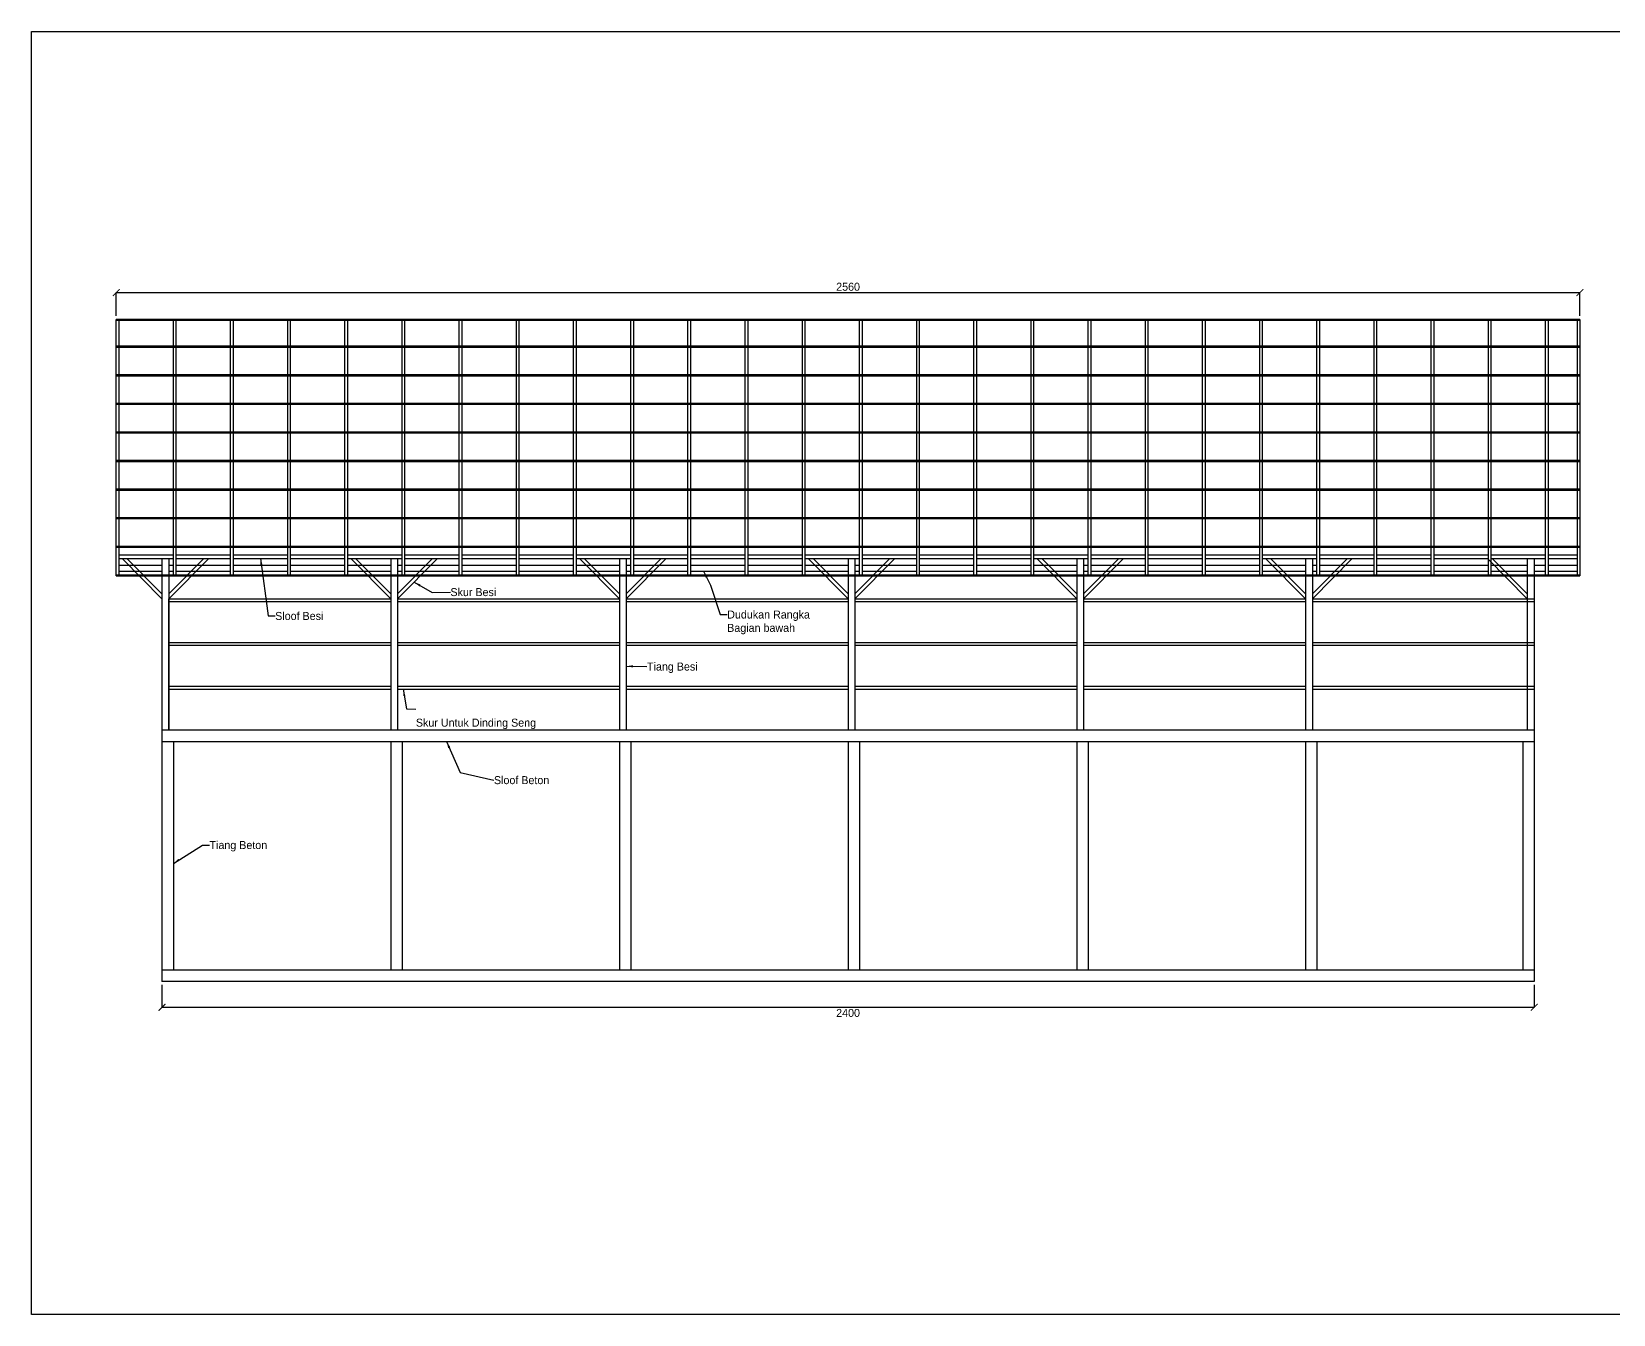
# Model space of a CAD drawing. Header units: inches. Extents: x -108 to 13185, y -10150 to 372.
# Drawn here: x 8002 to 10768, y -4853 to -2609 of the extents above; entities that cross this region are included whole.
import ezdxf

# ---------------------------------------------------------------- set-up
doc = ezdxf.new("R2010")
doc.units = ezdxf.units.IN
doc.header["$MEASUREMENT"] = 0
doc.header["$PDMODE"] = 3
doc.layers.add('Dudukan Rangka Tambahan', color=50, linetype='Continuous')
doc.layers.add('Sloof Atas Besi', color=10, linetype='Continuous')
doc.dimstyles.get("Standard").update_dxf_attribs({"dimtxt": 14, "dimasz": 12, "dimexe": 0.18, "dimexo": 6, "dimgap": 3, "dimtad": 2, "dimtih": 1, "dimtoh": 1, "dimdec": 0, "dimzin": 0, "dimdsep": 46, "dimtxsty": 'Standard', "dimblk": 'ARCHTICK', "dimcen": 0.09, "dimadec": 0, "dimazin": 0, "dimtfac": 1, "dimtdec": 0, "dimtofl": 0, "dimtmove": 0, "dimatfit": 3, "dimfxl": 1, "dimtolj": 1, "dimtzin": 0, "dimarcsym": 0})

# ---------------------------------------------------------------- blocks, each defined once
blk = doc.blocks.new('_ArchTick')
at = {"color": 0, "linetype": 'ByBlock', "const_width": 0.15}
blk.add_lwpolyline([(-0.5, -0.5), (0.5, 0.5)], dxfattribs=at)
blk = doc.blocks.new('*D13')
at = {"color": 0, "lineweight": -2}
for p, q in [((8229.7, -4276.6), (8229.7, -4315.8)), ((10629.7, -4276.6), (10629.7, -4315.8)), ((8229.7, -4315.7), (10629.7, -4315.7))]:
    blk.add_line(p, q, dxfattribs=at)
at = {"layer": 'Defpoints', "color": 0}
for p in [(8229.7, -4270.6), (10629.7, -4270.6), (10629.7, -4315.7)]:
    blk.add_point(p, dxfattribs=at)
at = {"color": 0, "lineweight": -2, "xscale": 12, "yscale": 12, "zscale": 12, "rotation": 180}
blk.add_blockref('_ArchTick', (8229.7, -4315.7), dxfattribs=at)
at = {"color": 0, "lineweight": -2, "xscale": 12, "yscale": 12, "zscale": 12}
blk.add_blockref('_ArchTick', (10629.7, -4315.7), dxfattribs=at)
at = {"color": 0, "insert": (9429.7, -4325.7), "char_height": 14, "attachment_point": 5}
blk.add_mtext('\\A1;2400', dxfattribs=at)
blk = doc.blocks.new('*D14')
at = {"color": 0, "lineweight": -2}
for p, q in [((8149.7, -3106.4), (8149.7, -3065.3)), ((8149.7, -3065.5), (10709.7, -3065.5)), ((10709.7, -3106.4), (10709.7, -3065.3))]:
    blk.add_line(p, q, dxfattribs=at)
at = {"layer": 'Defpoints', "color": 0}
for p in [(10709.7, -3065.5), (8149.7, -3112.4), (10709.7, -3112.4)]:
    blk.add_point(p, dxfattribs=at)
at = {"color": 0, "lineweight": -2, "xscale": 12, "yscale": 12, "zscale": 12, "rotation": 180}
blk.add_blockref('_ArchTick', (8149.7, -3065.5), dxfattribs=at)
at = {"color": 0, "lineweight": -2, "xscale": 12, "yscale": 12, "zscale": 12}
blk.add_blockref('_ArchTick', (10709.7, -3065.5), dxfattribs=at)
at = {"color": 0, "insert": (9429.7, -3055.5), "char_height": 14, "attachment_point": 5}
blk.add_mtext('\\A1;2560', dxfattribs=at)

msp = doc.modelspace()

# ---------------------------------------------------------------- linework, layer by layer
for p, q in [((8001.7, -2609.2), (11803.8, -2609.2)), ((8001.7, -4852.8), (8001.7, -2609.2)), ((8149.7, -3561), (8149.7, -3112.4)), ((10709.7, -3112.4), (8149.7, -3112.4)), ((10709.7, -3114.4), (8149.7, -3114.4)), ((8154.7, -3559), (8154.7, -3112.4)), ((8249.7, -3559), (8249.7, -3112.4)), ((8254.7, -3559), (8254.7, -3112.4)), ((8349.7, -3559), (8349.7, -3112.4)), ((8354.7, -3559), (8354.7, -3112.4)), ((8449.7, -3559), (8449.7, -3112.4)), ((8454.7, -3559), (8454.7, -3112.4)), ((8549.7, -3559), (8549.7, -3112.4)), ((8554.7, -3559), (8554.7, -3112.4)), ((8649.7, -3559), (8649.7, -3112.4)), ((8654.7, -3559), (8654.7, -3112.4)), ((8749.7, -3559), (8749.7, -3112.4)), ((8754.7, -3559), (8754.7, -3112.4)), ((8849.7, -3559), (8849.7, -3112.4)), ((8854.7, -3559), (8854.7, -3112.4)), ((8949.7, -3559), (8949.7, -3112.4)), ((8954.7, -3559), (8954.7, -3112.4)), ((9049.7, -3559), (9049.7, -3112.4)), ((9054.7, -3559), (9054.7, -3112.4)), ((9149.7, -3559), (9149.7, -3112.4)), ((9154.7, -3559), (9154.7, -3112.4)), ((9249.7, -3559), (9249.7, -3112.4)), ((9254.7, -3559), (9254.7, -3112.4)), ((9349.7, -3559), (9349.7, -3112.4)), ((9354.7, -3559), (9354.7, -3112.4)), ((9449.7, -3559), (9449.7, -3112.4)), ((9454.7, -3559), (9454.7, -3112.4)), ((9549.7, -3559), (9549.7, -3112.4)), ((9554.7, -3559), (9554.7, -3112.4)), ((9649.7, -3559), (9649.7, -3112.4)), ((9654.7, -3559), (9654.7, -3112.4)), ((9749.7, -3559), (9749.7, -3112.4)), ((9754.7, -3559), (9754.7, -3112.4)), ((9849.7, -3559), (9849.7, -3112.4)), ((9854.7, -3559), (9854.7, -3112.4)), ((9949.7, -3559), (9949.7, -3112.4)), ((9954.7, -3559), (9954.7, -3112.4)), ((10049.7, -3559), (10049.7, -3112.4)), ((10054.7, -3559), (10054.7, -3112.4)), ((10149.7, -3559), (10149.7, -3112.4)), ((10154.7, -3559), (10154.7, -3112.4)), ((10249.7, -3559), (10249.7, -3112.4)), ((10254.7, -3559), (10254.7, -3112.4)), ((10349.7, -3559), (10349.7, -3112.4)), ((10354.7, -3559), (10354.7, -3112.4)), ((10449.7, -3559), (10449.7, -3112.4)), ((10454.7, -3559), (10454.7, -3112.4)), ((10549.7, -3559), (10549.7, -3112.4)), ((10554.7, -3559), (10554.7, -3112.4)), ((10649.7, -3559), (10649.7, -3112.4)), ((10654.7, -3559), (10654.7, -3112.4)), ((10704.7, -3112.4), (10704.7, -3559)), ((10709.7, -3112.4), (10709.7, -3561)), ((8149.7, -3159), (10709.7, -3159)), ((8149.7, -3161), (10709.7, -3161)), ((8149.7, -3209), (10709.7, -3209)), ((8149.7, -3211), (10709.7, -3211)), ((8149.7, -3259), (10709.7, -3259)), ((8149.7, -3261), (10709.7, -3261)), ((8149.7, -3309), (10709.7, -3309)), ((8149.7, -3311), (10709.7, -3311)), ((8149.7, -3359), (10709.7, -3359)), ((8149.7, -3361), (10709.7, -3361)), ((8149.7, -3409), (10709.7, -3409)), ((8149.7, -3411), (10709.7, -3411)), ((8149.7, -3459), (10709.7, -3459)), ((8149.7, -3461), (10709.7, -3461)), ((8149.7, -3509), (10709.7, -3509)), ((8149.7, -3511), (10709.7, -3511)), ((8229.7, -3601.1), (8160, -3530.6)), ((8229.7, -3592.6), (8168.4, -3530.6)), ((8229.7, -3530.6), (8229.7, -3559)), ((8229.7, -3530.6), (8229.7, -3559)), ((8241.7, -3530.6), (8241.7, -3559)), ((8241.7, -3601.1), (8311.5, -3530.6)), ((8241.7, -3592.6), (8303, -3530.6)), ((8629.7, -3601.1), (8560, -3530.6)), ((8629.7, -3592.6), (8568.4, -3530.6)), ((8629.7, -3530.6), (8629.7, -3559)), ((8641.7, -3530.6), (8641.7, -3559)), ((8641.7, -3601.1), (8711.5, -3530.6)), ((8641.7, -3592.6), (8703, -3530.6)), ((9029.7, -3601.1), (8960, -3530.6)), ((9029.7, -3592.6), (8968.4, -3530.6)), ((9029.7, -3530.6), (9029.7, -3559)), ((9041.7, -3530.6), (9041.7, -3559)), ((9041.7, -3601.1), (9111.5, -3530.6)), ((9041.7, -3592.6), (9103, -3530.6)), ((9429.7, -3601.1), (9360, -3530.6)), ((9429.7, -3592.6), (9368.4, -3530.6)), ((9429.7, -3530.6), (9429.7, -3559)), ((9441.7, -3530.6), (9441.7, -3559)), ((9441.7, -3601.1), (9511.5, -3530.6)), ((9441.7, -3592.6), (9503, -3530.6)), ((9829.7, -3601.1), (9760, -3530.6)), ((9829.7, -3592.6), (9768.4, -3530.6)), ((9829.7, -3530.6), (9829.7, -3559)), ((9841.7, -3530.6), (9841.7, -3559)), ((9841.7, -3601.1), (9911.5, -3530.6)), ((9841.7, -3592.6), (9903, -3530.6)), ((10229.7, -3601.1), (10160, -3530.6)), ((10229.7, -3592.6), (10168.4, -3530.6)), ((10229.7, -3530.6), (10229.7, -3559)), ((10241.7, -3530.6), (10241.7, -3559)), ((10241.7, -3601.1), (10311.5, -3530.6)), ((10241.7, -3592.6), (10303, -3530.6)), ((10617.7, -3601.1), (10548, -3530.6)), ((10617.7, -3592.6), (10556.4, -3530.6)), ((10617.7, -3530.6), (10617.7, -3559)), ((10629.7, -3530.6), (10629.7, -3559)), ((10629.7, -3530.6), (10629.7, -3559)), ((8149.7, -3559), (10709.7, -3559)), ((8149.7, -3561), (10709.7, -3561)), ((8229.7, -3561), (8229.7, -3830.6)), ((8229.7, -3561), (8229.7, -3597.2)), ((8241.7, -3561), (8241.7, -3830.6)), ((8629.7, -3561), (8629.7, -3597.2)), ((8629.7, -3561), (8629.7, -3830.6)), ((8641.7, -3561), (8641.7, -3830.6)), ((9029.7, -3561), (9029.7, -3597.2)), ((9029.7, -3561), (9029.7, -3830.6)), ((9041.7, -3561), (9041.7, -3830.6)), ((9429.7, -3561), (9429.7, -3597.2)), ((9429.7, -3561), (9429.7, -3830.6)), ((9441.7, -3561), (9441.7, -3830.6)), ((9829.7, -3561), (9829.7, -3597.2)), ((9829.7, -3561), (9829.7, -3830.6)), ((9841.7, -3561), (9841.7, -3830.6)), ((10229.7, -3561), (10229.7, -3597.2)), ((10229.7, -3561), (10229.7, -3830.6)), ((10241.7, -3561), (10241.7, -3830.6)), ((10617.7, -3561), (10617.7, -3830.6)), ((10629.7, -3561), (10629.7, -3609.2)), ((10629.7, -3561), (10629.7, -3830.6)), ((10629.7, -3561), (10629.7, -3597.2)), ((10629.7, -3561), (10629.7, -3830.6)), ((8241.7, -3830.6), (8241.7, -3601.1)), ((8241.7, -3601.1), (8629.7, -3601.1)), ((8241.7, -3606.1), (8629.7, -3606.1)), ((8641.7, -3601.1), (9029.7, -3601.1)), ((8641.7, -3606.1), (9029.7, -3606.1)), ((9041.7, -3601.1), (9429.7, -3601.1)), ((9041.7, -3606.1), (9429.7, -3606.1)), ((9441.7, -3601.1), (9829.7, -3601.1)), ((9441.7, -3606.1), (9829.7, -3606.1)), ((9841.7, -3601.1), (10229.7, -3601.1)), ((9841.7, -3606.1), (10229.7, -3606.1)), ((10241.7, -3601.1), (10629.7, -3601.1)), ((10241.7, -3606.1), (10629.7, -3606.1)), ((8241.7, -3677.6), (8629.7, -3677.6)), ((8641.7, -3677.6), (9029.7, -3677.6)), ((9041.7, -3677.6), (9429.7, -3677.6)), ((9441.7, -3677.6), (9829.7, -3677.6)), ((9841.7, -3677.6), (10229.7, -3677.6)), ((10241.7, -3677.6), (10629.7, -3677.6)), ((8241.7, -3682.6), (8629.7, -3682.6)), ((8641.7, -3682.6), (9029.7, -3682.6)), ((9041.7, -3682.6), (9429.7, -3682.6)), ((9441.7, -3682.6), (9829.7, -3682.6)), ((9841.7, -3682.6), (10229.7, -3682.6)), ((10241.7, -3682.6), (10629.7, -3682.6)), ((8241.7, -3754.1), (8629.7, -3754.1)), ((8241.7, -3759.1), (8629.7, -3759.1)), ((8641.7, -3754.1), (9029.7, -3754.1)), ((8641.7, -3759.1), (9029.7, -3759.1)), ((9041.7, -3754.1), (9429.7, -3754.1)), ((9041.7, -3759.1), (9429.7, -3759.1)), ((9441.7, -3754.1), (9829.7, -3754.1)), ((9441.7, -3759.1), (9829.7, -3759.1)), ((9841.7, -3754.1), (10229.7, -3754.1)), ((9841.7, -3759.1), (10229.7, -3759.1)), ((10241.7, -3754.1), (10629.7, -3754.1)), ((10241.7, -3759.1), (10629.7, -3759.1)), ((8229.7, -3830.6), (10629.7, -3830.6)), ((8229.7, -3830.6), (8229.7, -3850.6)), ((10629.7, -3830.6), (10629.7, -3850.6)), ((8229.7, -3850.6), (10629.7, -3850.6)), ((8229.7, -3850.6), (8229.7, -4250.6)), ((8249.7, -3850.6), (8249.7, -4250.6)), ((8629.7, -3850.6), (8629.7, -4250.6)), ((8649.7, -3850.6), (8649.7, -4250.6)), ((9029.7, -3850.6), (9029.7, -4250.6)), ((9049.7, -3850.6), (9049.7, -4250.6)), ((9429.7, -3850.6), (9429.7, -4250.6)), ((9449.7, -3850.6), (9449.7, -4250.6)), ((9829.7, -3850.6), (9829.7, -4250.6)), ((9849.7, -3850.6), (9849.7, -4250.6)), ((10229.7, -3850.6), (10229.7, -4250.6)), ((10249.7, -3850.6), (10249.7, -4250.6)), ((10609.7, -3850.6), (10609.7, -4250.6)), ((10629.7, -3850.6), (10629.7, -4250.6)), ((10629.7, -3850.6), (10629.7, -4250.6)), ((10629.7, -4250.6), (8229.7, -4250.6)), ((8229.7, -4250.6), (8229.7, -4270.6)), ((10629.7, -4250.6), (10629.7, -4270.6)), ((10629.7, -4270.6), (8229.7, -4270.6)), ((11803.8, -4852.8), (8001.7, -4852.8))]:
    msp.add_line(p, q)
at = {"layer": 'Dudukan Rangka Tambahan'}
for p, q in [((8154.7, -3542.6), (8229.7, -3542.6)), ((8154.7, -3552.6), (8229.7, -3552.6)), ((8241.7, -3542.6), (8249.7, -3542.6)), ((8241.7, -3552.6), (8249.7, -3552.6)), ((8254.7, -3542.6), (8349.7, -3542.6)), ((8254.7, -3552.6), (8349.7, -3552.6)), ((8354.7, -3542.6), (8449.7, -3542.6)), ((8354.7, -3552.6), (8449.7, -3552.6)), ((8454.7, -3542.6), (8549.7, -3542.6)), ((8454.7, -3552.6), (8549.7, -3552.6)), ((8554.7, -3542.6), (8629.7, -3542.6)), ((8554.7, -3552.6), (8629.7, -3552.6)), ((8641.7, -3542.6), (8649.7, -3542.6)), ((8641.7, -3552.6), (8649.7, -3552.6)), ((8654.7, -3542.6), (8749.7, -3542.6)), ((8654.7, -3552.6), (8749.7, -3552.6)), ((8754.7, -3542.6), (8849.7, -3542.6)), ((8754.7, -3552.6), (8849.7, -3552.6)), ((8854.7, -3542.6), (8949.7, -3542.6)), ((8854.7, -3552.6), (8949.7, -3552.6)), ((8954.7, -3542.6), (9029.7, -3542.6)), ((8954.7, -3552.6), (9029.7, -3552.6)), ((9041.7, -3542.6), (9049.7, -3542.6)), ((9041.7, -3552.6), (9049.7, -3552.6)), ((9054.7, -3542.6), (9149.7, -3542.6)), ((9054.7, -3552.6), (9149.7, -3552.6)), ((9154.7, -3542.6), (9249.7, -3542.6)), ((9154.7, -3552.6), (9249.7, -3552.6)), ((9254.7, -3542.6), (9349.7, -3542.6)), ((9254.7, -3552.6), (9349.7, -3552.6)), ((9354.7, -3542.6), (9429.7, -3542.6)), ((9354.7, -3552.6), (9429.7, -3552.6)), ((9441.7, -3542.6), (9449.7, -3542.6)), ((9441.7, -3552.6), (9449.7, -3552.6)), ((9454.7, -3542.6), (9549.7, -3542.6)), ((9454.7, -3552.6), (9549.7, -3552.6)), ((9554.7, -3542.6), (9649.7, -3542.6)), ((9554.7, -3552.6), (9649.7, -3552.6)), ((9654.7, -3542.6), (9749.7, -3542.6)), ((9654.7, -3552.6), (9749.7, -3552.6)), ((9754.7, -3542.6), (9829.7, -3542.6)), ((9754.7, -3552.6), (9829.7, -3552.6)), ((9841.7, -3542.6), (9849.7, -3542.6)), ((9841.7, -3552.6), (9849.7, -3552.6)), ((9854.7, -3542.6), (9949.7, -3542.6)), ((9854.7, -3552.6), (9949.7, -3552.6)), ((9954.7, -3542.6), (10049.7, -3542.6)), ((9954.7, -3552.6), (10049.7, -3552.6)), ((10054.7, -3542.6), (10149.7, -3542.6)), ((10054.7, -3552.6), (10149.7, -3552.6)), ((10154.7, -3542.6), (10229.7, -3542.6)), ((10154.7, -3552.6), (10229.7, -3552.6)), ((10241.7, -3542.6), (10249.7, -3542.6)), ((10241.7, -3552.6), (10249.7, -3552.6)), ((10254.7, -3542.6), (10349.7, -3542.6)), ((10254.7, -3552.6), (10349.7, -3552.6)), ((10354.7, -3542.6), (10449.7, -3542.6)), ((10354.7, -3552.6), (10449.7, -3552.6)), ((10454.7, -3542.6), (10549.7, -3542.6)), ((10454.7, -3552.6), (10549.7, -3552.6)), ((10554.7, -3542.6), (10617.7, -3542.6)), ((10554.7, -3552.6), (10617.7, -3552.6)), ((10629.7, -3542.6), (10649.7, -3542.6)), ((10629.7, -3552.6), (10649.7, -3552.6)), ((10654.7, -3542.6), (10704.7, -3542.6)), ((10654.7, -3552.6), (10704.7, -3552.6))]:
    msp.add_line(p, q, dxfattribs=at)
at = {"layer": 'Sloof Atas Besi'}
for p, q in [((8154.7, -3524.6), (8249.7, -3524.6)), ((8154.7, -3530.6), (8249.7, -3530.6)), ((8254.7, -3524.6), (8349.7, -3524.6)), ((8254.7, -3530.6), (8349.7, -3530.6)), ((8354.7, -3524.6), (8449.7, -3524.6)), ((8354.7, -3530.6), (8449.7, -3530.6)), ((8454.7, -3524.6), (8549.7, -3524.6)), ((8454.7, -3530.6), (8549.7, -3530.6)), ((8554.7, -3524.6), (8649.7, -3524.6)), ((8554.7, -3530.6), (8649.7, -3530.6)), ((8654.7, -3524.6), (8749.7, -3524.6)), ((8654.7, -3530.6), (8749.7, -3530.6)), ((8754.7, -3524.6), (8849.7, -3524.6)), ((8754.7, -3530.6), (8849.7, -3530.6)), ((8854.7, -3524.6), (8949.7, -3524.6)), ((8854.7, -3530.6), (8949.7, -3530.6)), ((8954.7, -3524.6), (9049.7, -3524.6)), ((8954.7, -3530.6), (9049.7, -3530.6)), ((9054.7, -3524.6), (9149.7, -3524.6)), ((9054.7, -3530.6), (9149.7, -3530.6)), ((9154.7, -3524.6), (9249.7, -3524.6)), ((9154.7, -3530.6), (9249.7, -3530.6)), ((9254.7, -3524.6), (9349.7, -3524.6)), ((9254.7, -3530.6), (9349.7, -3530.6)), ((9354.7, -3524.6), (9449.7, -3524.6)), ((9354.7, -3530.6), (9449.7, -3530.6)), ((9454.7, -3524.6), (9549.7, -3524.6)), ((9454.7, -3530.6), (9549.7, -3530.6)), ((9554.7, -3524.6), (9649.7, -3524.6)), ((9554.7, -3530.6), (9649.7, -3530.6)), ((9654.7, -3524.6), (9749.7, -3524.6)), ((9654.7, -3530.6), (9749.7, -3530.6)), ((9754.7, -3524.6), (9849.7, -3524.6)), ((9754.7, -3530.6), (9849.7, -3530.6)), ((9854.7, -3524.6), (9949.7, -3524.6)), ((9854.7, -3530.6), (9949.7, -3530.6)), ((9954.7, -3524.6), (10049.7, -3524.6)), ((9954.7, -3530.6), (10049.7, -3530.6)), ((10054.7, -3524.6), (10149.7, -3524.6)), ((10054.7, -3530.6), (10149.7, -3530.6)), ((10154.7, -3524.6), (10249.7, -3524.6)), ((10154.7, -3530.6), (10249.7, -3530.6)), ((10254.7, -3524.6), (10349.7, -3524.6)), ((10254.7, -3530.6), (10349.7, -3530.6)), ((10354.7, -3524.6), (10449.7, -3524.6)), ((10354.7, -3530.6), (10449.7, -3530.6)), ((10454.7, -3524.6), (10549.7, -3524.6)), ((10454.7, -3530.6), (10549.7, -3530.6)), ((10554.7, -3524.6), (10649.7, -3524.6)), ((10554.7, -3530.6), (10649.7, -3530.6)), ((10654.7, -3524.6), (10704.7, -3524.6)), ((10654.7, -3530.6), (10704.7, -3530.6))]:
    msp.add_line(p, q, dxfattribs=at)

# ---------------------------------------------------------------- texts
at = {"char_height": 14, "attachment_point": 1}
for s, insert in [('Skur Besi', (8734.2, -3582.5)), ('Sloof Besi', (8427.7, -3624.2)), ('Dudukan Rangka\\PBagian bawah', (9218.3, -3621.7)), ('Tiang Besi', (9078.1, -3712.7)), ('\\PSkur Untuk Dinding Seng', (8673.8, -3787.5)), ('Sloof Beton', (8810.3, -3911.4)), ('Tiang Beton', (8312.8, -4024.9))]:
    msp.add_mtext(s, dxfattribs=dict(at, insert=insert))

# ---------------------------------------------------------------- dimensions: what is measured, and where the dimension line sits
dim = msp.add_linear_dim(base=(10709.7, -3065.5), p1=(8149.7, -3112.4), p2=(10709.7, -3112.4), dimstyle='Standard')
dim.commit()
dim.dimension.update_dxf_attribs({"geometry": '*D14', "text_midpoint": (9429.7, -3065.5), "dimtype": 160})
dim = msp.add_linear_dim(base=(10629.7, -4315.7), p1=(8229.7, -4270.6), p2=(10629.7, -4270.6), dimstyle='Standard')
dim.commit()
dim.dimension.update_dxf_attribs({"geometry": '*D13', "text_midpoint": (9429.7, -4325.7)})

# ---------------------------------------------------------------- leaders
at = {"annotation_type": 0, "has_hookline": 1, "hookline_direction": 0}
for points, text_width in [([(8402.2, -3530.6), (8415.6, -3631.2), (8427.6, -3631.2)], 119), ([(9176.9, -3552.6), (9189.1, -3577.1), (9206.2, -3628.7), (9218.2, -3628.7)], 191.3), ([(8670.7, -3571.9), (8702.1, -3590.4), (8734.1, -3589.5)], 112), ([(9041.7, -3719.2), (9078, -3719.7)], 116.7), ([(8651.5, -3759.1), (8657.5, -3793.8), (8673.7, -3794.5)], 298.7), ([(8727.3, -3850.6), (8751.4, -3905), (8810.2, -3918.4)], 142.3), ([(8249.7, -4064), (8300.7, -4031.9), (8312.7, -4031.9)], 140)]:
    msp.add_leader(points, dimstyle='Standard', override={"dimgap": 0.09, "dimtad": 0}, dxfattribs=dict(at, text_width=text_width))

doc.saveas('drawing.dxf')
